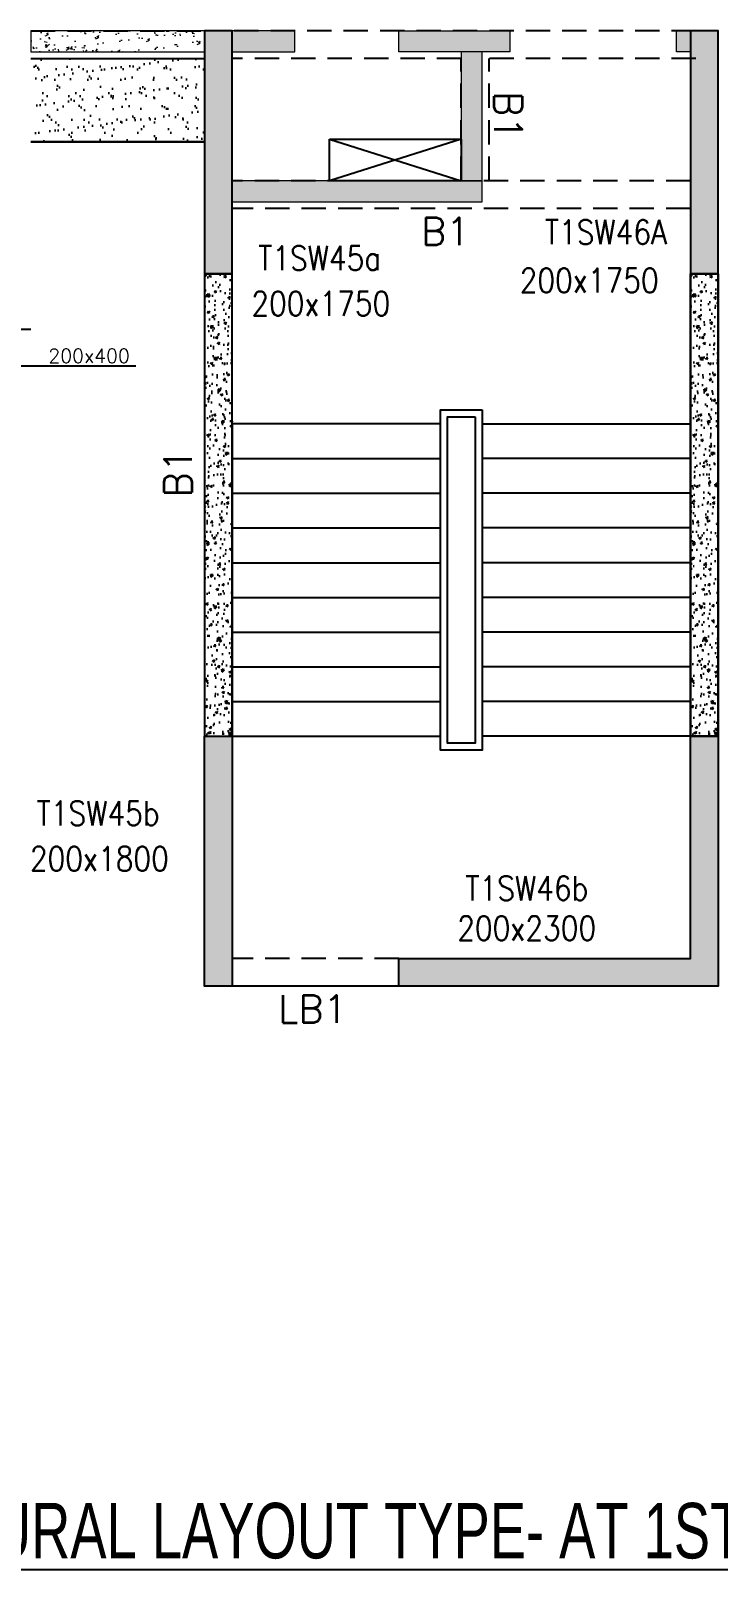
# Model space of a CAD drawing. Header units: millimetres. Extents: x 1078357 to 2594950, y -4969473 to -4636555.
# Drawn here: x 1242122 to 1247072, y -4672606 to -4661484 of the extents above; entities that cross this region are included whole.
import ezdxf

# ---------------------------------------------------------------- set-up
doc = ezdxf.new("R2010")
doc.units = ezdxf.units.MM
doc.header["$PDMODE"] = 35
for name, pattern in [('CONTINOUS', [0]), ('HIDDEN', [0.375, 0.25, -0.125]), ('New Retail block$0$CONTINOUS', [0])]:
    doc.linetypes.add(name, pattern=pattern)
doc.layers.get('0').update_dxf_attribs({"lineweight": 0})
doc.layers.get('Defpoints').update_dxf_attribs({"lineweight": 0})
for name, color, linetype, lineweight in [('A-_ANOTDIMA_D-', 6, 'Continuous', 13), ('COL. NO.', 30, 'Continuous', 25), ('COL. SIZE', 7, 'Continuous', 25), ('DIM', 9, 'Continuous', 25), ('HATCH', 8, 'Continuous', 30), ('RCC UPSTAND', 43, 'Continuous', 30), ('S-NON STR RCC WALL', 8, 'Continuous', 0)]:
    doc.layers.add(name, color=color, linetype=linetype, lineweight=lineweight)
for name, color, linetype in [('B-200x650', 241, 'HIDDEN'), ('DC BEAM NO.', 7, 'Continuous'), ('DROP SLAB', 8, 'Continuous'), ('NON STR. RCC WALL', 6, 'Continuous'), ('S TEXT', 7, 'Continuous'), ('S-COLUMN_SHEAR WALL', 1, 'Continuous'), ('S-PROJECTION', 54, 'New Retail block$0$CONTINOUS'), ('S-STAIR', 8, 'Continuous')]:
    doc.layers.add(name, color=color, linetype=linetype)
doc.styles.add('Roman', font='romans')
doc.styles.add('ROMANS', font='romans.shx', dxfattribs={"width": 0.85})
doc.styles.add('SANSSERIF', font='sas_____.pfb')
doc.dimstyles.new('HARESH', dxfattribs={"dimtxt": 150, "dimasz": 75, "dimexe": 0, "dimexo": 0, "dimgap": 25, "dimtad": 1, "dimdec": 0, "dimdsep": 46, "dimtxsty": 'Roman', "dimblk": 'OBLIQUE', "dimcen": 225, "dimdle": 25, "dimclrd": 2, "dimclre": 2, "dimclrt": 7, "dimadec": 8, "dimazin": 1, "dimtfac": 1, "dimtdec": 0, "dimtmove": 0, "dimatfit": 0, "dimfxl": 1, "dimlwd": -1, "dimlwe": -1, "dimarcsym": 0})

# ---------------------------------------------------------------- blocks, each defined once
blk = doc.blocks.new('_Oblique')
at = {"color": 0, "linetype": 'ByBlock', "lineweight": -2}
blk.add_line((-0.5, -0.5), (0.5, 0.5), dxfattribs=at)
blk = doc.blocks.new('*D1250')
at = {"layer": 'Defpoints', "color": 0, "ltscale": 700, "transparency": 16777216}
for p in [(1241471, -4663634, 0), (1241921, -4663634, 0), (1241921, -4663900)]:
    blk.add_point(p, dxfattribs=at)
at = {"layer": 'DIM', "color": 2, "ltscale": 700, "transparency": 16777216}
for p, q in [((1241471, -4663634), (1241471, -4663900)), ((1241921, -4663634), (1241921, -4663900)), ((1241471, -4663900), (1241396, -4663900)), ((1241471, -4663900), (1241921, -4663900)), ((1241471, -4663900), (1241921, -4663900)), ((1241921, -4663900), (1241996, -4663900)), ((1242878, -4663900), (1241921, -4663900))]:
    blk.add_line(p, q, dxfattribs=at)
at = {"layer": 'DIM', "color": 2, "ltscale": 700, "transparency": 16777216, "xscale": 75, "yscale": 75, "zscale": 75}
blk.add_blockref('_Oblique', (1241471, -4663900), dxfattribs=at)
at = {"layer": 'DIM', "color": 2, "ltscale": 700, "transparency": 16777216, "xscale": 75, "yscale": 75, "zscale": 75, "rotation": 180}
blk.add_blockref('_Oblique', (1241921, -4663900), dxfattribs=at)
at = {"layer": 'DIM', "color": 7, "ltscale": 700, "transparency": 16777216, "insert": (1242541, -4663825), "char_height": 150, "attachment_point": 5, "style": 'Roman'}
blk.add_mtext('{\\H0.666667x;200x400}', dxfattribs=at)
blk = doc.blocks.new('G$CD63B60BD')
at = {"layer": 'COL. NO.', "linetype": 'Continuous', "style": 'ROMANS', "width": 0.85}
for s, p in [('T1SW46A', (15627, 5414, -320)), ('T1SW45a', (13562, 5226, -320)), ('T1SW45b', (11967, 1228, 0)), ('T1SW46b', (15055, 688, -320))]:
    blk.add_text(s, height=175, dxfattribs=at).set_placement(p)
at = {"layer": 'COL. SIZE', "linetype": 'Continuous', "style": 'ROMANS', "width": 0.85}
for s, p in [('200x1750', (15446, 5066, -320)), ('200x1750', (13513, 4899, -320)), ('200x1800', (11918, 901, 0)), ('200x2300', (14996, 400, -320))]:
    blk.add_text(s, height=175, dxfattribs=at).set_placement(p)

msp = doc.modelspace()

# ---------------------------------------------------------------- hatches: boundary and pattern name
at = {"layer": 'HATCH'}
h = msp.add_hatch(dxfattribs=at)
h.set_pattern_fill('AR-SAND', color=8, scale=3, angle=179.97015)
h.set_pattern_definition([(37.4701541, (-2694911.36, 14021004.97), (-4.72361136, 146.8264517), [0, -115.824, 0, -129.54, 0, -123.825]), (7.4701541, (-2694911.36, 14021004.97), (134.9689868, 214.9772528), [0, -62.484, 0, -104.394, 0, -40.005]), (327.4701541, (-2695005.08, 14021005.02), (237.2979035, 0.3075449), [0, -38.1, 0, -137.16, 0, -179.07]), (317.4701541, (-2695005.08, 14021005.02), (229.1017424, 66.759465), [0, -19.05, 0, -89.916, 0, -102.87])])
h.paths.add_polyline_path([(1243371.9, -4661684.3), (1242121.9, -4661684.3), (1242121.9, -4662284.5), (1243371.9, -4662284.5)])
at = {"layer": 'RCC UPSTAND'}
h = msp.add_hatch(dxfattribs=at)
h.set_pattern_fill('AR-CONC', color=8, scale=20, angle=180)
h.set_pattern_definition([(230, (3780214.86, -7876180.24), (-143.4520365, 12.550427), [15, -165]), (175, (3780214.86, -7876180.24), (27.7502667, -150.438427), [12, -132]), (280.4514445, (3780202.91, -7876179.2), (-115.7017693, -137.887998), [12.7480384, -140.2284224]), (226.1842, (3780214.86, -7876220.24), (-213.448266, 33.103856), [22.5, -247.5]), (276.6356355, (3780197.08, -7876217.48), (-186.932389, -194.82372), [19.122068, -210.342752]), (171.184164, (3780214.86, -7876220.24), (-186.932389, -194.82372), [18, -198]), (201, (3780194.86, -7876210.24), (-119.3814104, 80.523778), [15, -165]), (146, (3780194.86, -7876210.24), (-48.6630664, -145.030009), [12, -132]), (251.4514447, (3780184.92, -7876203.53), (-168.0444753, -64.5062306), [12.748038, -140.2284224]), (217.5, (3780214.864, -7876180.243), (-2.43197106, -66.57877077), [0, -130.4, 0, -134, 0, -132.5]), (187.5, (3780214.864, -7876180.24), (-52.6139075, -78.8823424), [0, -76.4, 0, -127.4, 0, -50.5]), (147.5, (3780259.464, -7876180.243), (-106.7644872, 4.51097435), [0, -50, 0, -156, 0, -207]), (137.5, (3780279.46, -7876180.24), (-116.6372339, -20.0209965), [0, -65, 0, -103.6, 0, -147])])
h.paths.add_polyline_path([(1243571.7, -4666564.4), (1243571.7, -4663234.4), (1243372.2, -4663234.4), (1243372.2, -4666564.4)])
h = msp.add_hatch(dxfattribs=at)
h.set_pattern_fill('AR-CONC', color=8, scale=20, angle=180)
h.set_pattern_definition([(230, (3783714.86, -7876180.24), (-143.4520365, 12.550427), [15, -165]), (175, (3783714.86, -7876180.24), (27.7502667, -150.438427), [12, -132]), (280.4514445, (3783702.91, -7876179.2), (-115.7017693, -137.887998), [12.7480384, -140.2284224]), (226.1842, (3783714.86, -7876220.24), (-213.448266, 33.103856), [22.5, -247.5]), (276.6356355, (3783697.08, -7876217.48), (-186.932389, -194.82372), [19.122068, -210.342752]), (171.184164, (3783714.86, -7876220.24), (-186.932389, -194.82372), [18, -198]), (201, (3783694.86, -7876210.24), (-119.3814104, 80.523778), [15, -165]), (146, (3783694.86, -7876210.24), (-48.6630664, -145.030009), [12, -132]), (251.4514447, (3783684.92, -7876203.53), (-168.0444753, -64.5062306), [12.748038, -140.2284224]), (217.5, (3783714.864, -7876180.243), (-2.43197106, -66.57877077), [0, -130.4, 0, -134, 0, -132.5]), (187.5, (3783714.864, -7876180.24), (-52.6139075, -78.8823424), [0, -76.4, 0, -127.4, 0, -50.5]), (147.5, (3783759.464, -7876180.243), (-106.7644872, 4.51097435), [0, -50, 0, -156, 0, -207]), (137.5, (3783779.46, -7876180.24), (-116.6372339, -20.0209965), [0, -65, 0, -103.6, 0, -147])])
h.paths.add_polyline_path([(1247071.7, -4666564.4), (1247071.7, -4663234.4), (1246872.2, -4663234.4), (1246872.2, -4666564.4)])
at = {"layer": 'S-COLUMN_SHEAR WALL', "lineweight": 25}
h = msp.add_hatch(color=1, dxfattribs=at)
h.dxf.hatch_style = 1
h.paths.add_polyline_path([(1243571.7, -4663234.4), (1243571.7, -4661484.4), (1243371.7, -4661484.4), (1243371.7, -4663234.4), (1243571.7, -4663234.4)], is_closed=False)
h = msp.add_hatch(color=1, dxfattribs=at)
h.dxf.hatch_style = 1
h.paths.add_polyline_path([(1246871.7, -4661484.4), (1246871.7, -4663234.4), (1247071.7, -4663234.4), (1247071.7, -4661484.4), (1246871.7, -4661484.4)], is_closed=False)
h = msp.add_hatch(color=1, dxfattribs=at)
h.dxf.hatch_style = 1
h.paths.add_polyline_path([(1243571.7, -4668364.4), (1243571.7, -4666564.4), (1243371.7, -4666564.4), (1243371.7, -4668364.4)])
h = msp.add_hatch(color=1, dxfattribs=at)
h.dxf.hatch_style = 1
h.paths.add_polyline_path([(1247071.7, -4668364.4), (1247071.7, -4666564.4), (1246871.7, -4666564.4), (1246871.7, -4668164.4), (1244771.7, -4668164.4), (1244771.7, -4668364.4)])
at = {"layer": 'S-NON STR RCC WALL'}
h = msp.add_hatch(dxfattribs=at)
h.set_pattern_fill('AR-CONC', color=256)
h.set_pattern_definition([(50, (-6206423.53, 28167933.97), (182.184669, -15.93908554), [19.05, -209.55]), (355, (-6206423.53, 28167933.97), (-35.2434214, 191.0568452), [15.24, -167.6405842]), (100.4514447, (-6206408.35, 28167932.65), (146.9412471, 175.1177519), [16.1900088, -178.0902446]), (46.1842, (-6206423.53, 28167984.77), (271.0790409, -42.042328), [28.575, -314.325]), (96.6355576, (-6206400.94, 28167981.27), (237.404134, 247.4261246), [24.2850231, -267.1356082]), (351.1841512, (-6206423.53, 28167984.77), (237.404134, 247.4261246), [22.859967, -251.459732]), (21, (-6206398.13, 28167972.07), (151.6143913, -102.2651982), [19.05, -209.55]), (326, (-6206398.13, 28167972.07), (61.8020283, 184.1879661), [15.24, -167.64]), (71.451445, (-6206385.5, 28167963.55), (213.4164193, 81.9227689), [16.1900088, -178.0899376]), (37.5, (-6206423.53, 28167933.974), (3.08860325, 84.55503887), [0, -165.608, 0, -170.18, 0, -168.275]), (7.5, (-6206423.53, 28167933.97), (66.8196625, 100.18057482), [0, -97.028, 0, -161.798, 0, -64.135]), (327.5, (-6206480.174, 28167933.974), (135.59059517, -5.72874399), [0, -63.5, 0, -198.12, 0, -262.89]), (317.5, (-6206505.57, 28167933.97), (148.1291814, 25.42649103), [0, -82.55, 0, -131.572, 0, -186.69])])
h.paths.add_polyline_path([(1243371.9, -4661484.3), (1242121.8, -4661484.3), (1242121.8, -4661634.3), (1243371.9, -4661634.3)])
at = {"layer": 'S-NON STR RCC WALL', "ltscale": 700}
h = msp.add_hatch(dxfattribs=at)
h.set_pattern_fill('AR-CONC', color=256)
h.set_pattern_definition([(230, (2385883.01, -9243630.8), (-182.184669, 15.9390855), [19.05, -209.55]), (175, (2385883.01, -9243630.8), (35.2434214, -191.056845), [15.24, -167.640584]), (280.4514447, (2385867.83, -9243629.47), (-146.941247, -175.117752), [16.190009, -178.0902446]), (226.1842, (2385883, -9243681.6), (-271.079041, 42.042328), [28.575, -314.325]), (276.6355576, (2385860.42, -9243678.1), (-237.404134, -247.426125), [24.285023, -267.135608]), (171.184151, (2385883, -9243681.6), (-237.404134, -247.426125), [22.859967, -251.459732]), (201, (2385857.61, -9243668.9), (-151.6143913, 102.265198), [19.05, -209.55]), (146, (2385857.61, -9243668.9), (-61.802028, -184.187966), [15.24, -167.64]), (251.451445, (2385844.97, -9243660.37), (-213.416419, -81.922769), [16.190009, -178.0899376]), (217.5, (2385883.01, -9243630.795), (-3.08860325, -84.5550389), [0, -165.608, 0, -170.18, 0, -168.275]), (187.5, (2385883.01, -9243630.795), (-66.8196625, -100.1805748), [0, -97.028, 0, -161.798, 0, -64.135]), (147.5, (2385939.65, -9243630.795), (-135.5905952, 5.728744), [0, -63.5, 0, -198.12, 0, -262.89]), (137.5, (2385965.05, -9243630.8), (-148.1291814, -25.426491), [0, -82.55, 0, -131.572, 0, -186.69])])
h.paths.add_polyline_path([(1245571.9, -4661634.4), (1244771.9, -4661634.4), (1244771.9, -4661484.4), (1245571.9, -4661484.4)])
h.paths.add_polyline_path([(1244021.9, -4661484.4), (1243571.9, -4661484.4), (1243571.9, -4661634.4), (1244021.9, -4661634.4)])
h.paths.add_polyline_path([(1245221.9, -4662564.3), (1245371.9, -4662564.3), (1245371.9, -4661634.4), (1245221.9, -4661634.4)])
h.paths.add_polyline_path([(1243571.9, -4662714.4), (1245371.9, -4662714.4), (1245371.9, -4662564.4), (1243571.9, -4662564.4)])
h.paths.add_polyline_path([(1248646.9, -4661486.4), (1248446.9, -4661486.4), (1248446.9, -4663934.4), (1248646.9, -4663934.4)])
h.paths.add_polyline_path([(1246771.9, -4661484.4), (1246871.9, -4661484.4), (1246871.9, -4661634.4), (1246771.9, -4661634.4)])
h.paths.add_polyline_path([(1248121.9, -4661484.4), (1248446.9, -4661484.4), (1248446.9, -4661684.4), (1248121.9, -4661684.4)])

# ---------------------------------------------------------------- linework, layer by layer
at = {"layer": 'B-200x650', "linetype": 'HIDDEN', "ltscale": 700}
for p, q in [((1242121.8, -4661484.3, 0), (1243371.8, -4661484.3, 0)), ((1246911.9, -4661484.3, 0), (1243571.9, -4661484.3, 0)), ((1245221.9, -4661684.3, 0), (1243571.9, -4661684.3, 0)), ((1245221.9, -4662564.4, 0), (1245221.9, -4661684.3, 0)), ((1246911.9, -4661684.3, 0), (1245371.9, -4661684.3, 0)), ((1245421.9, -4662564.4, 0), (1245421.9, -4661684.3, 0)), ((1245221.9, -4662564.4, 0), (1243571.9, -4662564.4, 0)), ((1246871.9, -4662564.4, 0), (1245371.9, -4662564.4, 0)), ((1246871.9, -4662764.4, 0), (1243571.9, -4662764.4, 0)), ((1244771.9, -4668164.3, 0), (1243571.9, -4668164.3, 0))]:
    msp.add_line(p, q, dxfattribs=at)
at = {"layer": 'B-200x650', "linetype": 'CONTINOUS', "ltscale": 700}
for p, q in [((1242121.8, -4661684.3, 0), (1243371.8, -4661684.3, 0)), ((1244771.9, -4668364.3, 0), (1243571.9, -4668364.3, 0))]:
    msp.add_line(p, q, dxfattribs=at)
at = {"layer": 'B-200x650', "linetype": 'Continuous', "ltscale": 700}
msp.add_line((1242121.9, -4663634.4, 0), (1240796.9, -4663634.4, 0), dxfattribs=at)
at = {"layer": 'B-200x650', "linetype": 'Continuous', "ltscale": 700, "elevation": 0}
for points in [[(1243571.7, -4663234.4), (1243371.7, -4663234.4), (1243371.7, -4666564.4), (1243571.7, -4666564.4)], [(1246871.7, -4663234.4), (1247071.7, -4663234.4), (1247071.7, -4666564.4), (1246871.7, -4666564.4)]]:
    msp.add_lwpolyline(points, close=True, dxfattribs=at)
at = {"layer": 'DROP SLAB', "color": 3, "linetype": 'CONTINOUS', "ltscale": 500}
for p, q in [((1244271.9, -4662264.3, 0), (1245221.9, -4662564.3, 0)), ((1245221.9, -4662264.3, 0), (1244271.9, -4662564.3, 0))]:
    msp.add_line(p, q, dxfattribs=at)
at = {"layer": 'DROP SLAB', "color": 3, "linetype": 'CONTINOUS', "ltscale": 500, "elevation": 0}
msp.add_lwpolyline([(1244271.9, -4662264.3), (1245221.9, -4662264.3), (1245221.9, -4662564.4), (1244271.9, -4662564.4)], close=True, dxfattribs=at)
at = {"layer": 'NON STR. RCC WALL', "elevation": 0}
for points in [[(1243571.4, -4666564.4), (1243571.7, -4663234.4), (1243372.2, -4663234.4), (1243371.9, -4666564.4)], [(1247071.4, -4666564.4), (1247071.7, -4663234.4), (1246872.2, -4663234.4), (1246871.9, -4666564.4)]]:
    msp.add_lwpolyline(points, close=True, dxfattribs=at)
at = {"layer": 'S-COLUMN_SHEAR WALL', "color": 1, "lineweight": 25}
msp.add_line((1243371.7, -4663234.4, 0), (1243571.7, -4663234.4, 0), dxfattribs=at)
at = {"layer": 'S-COLUMN_SHEAR WALL', "color": 1, "lineweight": 25, "elevation": 0}
msp.add_lwpolyline([(1243571.7, -4663234.4), (1243571.7, -4661484.4), (1243371.7, -4661484.4), (1243371.7, -4663234.4)], close=True, dxfattribs=at)
for points in [[(1246871.7, -4661484.4), (1246871.7, -4663234.4), (1247071.7, -4663234.4), (1247071.7, -4661484.4), (1246871.7, -4661484.4)], [(1243571.7, -4666564.4), (1243571.7, -4668364.4), (1243371.7, -4668364.4), (1243371.7, -4666564.4), (1243571.7, -4666564.4)], [(1247071.7, -4666564.4), (1247071.7, -4668364.4), (1244771.7, -4668364.4), (1244771.7, -4668164.4), (1246871.7, -4668164.4), (1246871.7, -4666564.4), (1247071.7, -4666564.4)]]:
    msp.add_lwpolyline(points, dxfattribs=at)
at = {"layer": 'S-NON STR RCC WALL', "elevation": 0}
for points in [[(1243371.9, -4661484.3), (1242121.8, -4661484.3), (1242121.8, -4661634.3), (1243371.9, -4661634.3)], [(1244021.9, -4661484.4), (1243571.9, -4661484.4), (1243571.9, -4661634.4), (1244021.9, -4661634.4)], [(1245571.9, -4661634.4), (1244771.9, -4661634.4), (1244771.9, -4661484.4), (1245571.9, -4661484.4)], [(1246771.9, -4661484.4), (1246871.9, -4661484.4), (1246871.9, -4661634.4), (1246771.9, -4661634.4)], [(1245221.9, -4662564.3), (1245371.9, -4662564.3), (1245371.9, -4661634.4), (1245221.9, -4661634.4)], [(1243571.9, -4662714.4), (1245371.9, -4662714.4), (1245371.9, -4662564.4), (1243571.9, -4662564.4)]]:
    msp.add_lwpolyline(points, close=True, dxfattribs=at)
at = {"layer": 'S-PROJECTION'}
for p, q in [((1242121.9, -4662284.4, 0), (1243371.9, -4662284.4, 0)), ((1243371.9, -4662284.4, 0), (1242121.9, -4662284.4, 0))]:
    msp.add_line(p, q, dxfattribs=at)
at = {"layer": 'S-STAIR', "elevation": 0}
for points in [[(1245371.9, -4664214.4), (1245371.9, -4666664.4), (1245071.9, -4666664.4), (1245071.9, -4664214.4)], [(1245321.9, -4664264.4), (1245321.9, -4666614.4), (1245121.9, -4666614.4), (1245121.9, -4664264.4)]]:
    msp.add_lwpolyline(points, close=True, dxfattribs=at)
for points in [[(1245071.9, -4664314.4), (1243571.9, -4664314.4)], [(1243571.9, -4664314.4), (1243571.9, -4666564.4), (1245071.9, -4666564.4)], [(1245371.9, -4664314.4), (1246871.9, -4664314.4)], [(1246871.9, -4664314.4), (1246871.9, -4666564.4), (1245371.9, -4666564.4)], [(1243571.9, -4664564.4), (1245071.9, -4664564.4)], [(1246871.9, -4664564.4), (1245371.9, -4664564.4)], [(1243571.9, -4664814.4), (1245071.9, -4664814.4)], [(1246871.9, -4664814.4), (1245371.9, -4664814.4)], [(1243571.9, -4665064.4), (1245071.9, -4665064.4)], [(1246871.9, -4665064.4), (1245371.9, -4665064.4)], [(1243571.9, -4665314.4), (1245071.9, -4665314.4)], [(1246871.9, -4665314.4), (1245371.9, -4665314.4)], [(1243571.9, -4665564.4), (1245071.9, -4665564.4)], [(1246871.9, -4665564.4), (1245371.9, -4665564.4)], [(1243571.9, -4665814.4), (1245071.9, -4665814.4)], [(1246871.9, -4665814.4), (1245371.9, -4665814.4)], [(1243571.9, -4666064.4), (1245071.9, -4666064.4)], [(1246871.9, -4666064.4), (1245371.9, -4666064.4)], [(1243571.9, -4666314.4), (1245071.9, -4666314.4)], [(1246871.9, -4666314.4), (1245371.9, -4666314.4)]]:
    msp.add_lwpolyline(points, dxfattribs=at)

# ---------------------------------------------------------------- block references
at = {"layer": 'A-_ANOTDIMA_D-', "color": 2, "ltscale": 700}
msp.add_blockref('G$CD63B60BD', (1230196.7, -4668434.4, 0), dxfattribs=at)

# ---------------------------------------------------------------- texts
at = {"layer": 'B-200x650', "linetype": 'HIDDEN', "ltscale": 700, "style": 'ROMANS'}
msp.add_text('B1', height=200, rotation=269.99906, dxfattribs=at).set_placement((1245459.7, -4661920.5, -2.7))
at = {"layer": 'B-200x650', "linetype": 'HIDDEN', "ltscale": 500, "style": 'ROMANS'}
msp.add_text('B1', height=200, rotation=359.99906, dxfattribs=at).set_placement((1244932.4, -4663027.9, -2.7))
at = {"layer": 'B-200x650', "linetype": 'Continuous', "ltscale": 700, "style": 'ROMANS'}
msp.add_text('B1', height=200, rotation=89.99906, dxfattribs=at).set_placement((1243280.6, -4664843.8, -2.7))
at = {"layer": 'DC BEAM NO.', "linetype": 'HIDDEN', "ltscale": 500, "style": 'ROMANS'}
msp.add_text('LB1', height=200, rotation=359.99906, dxfattribs=at).set_placement((1243902.9, -4668627.8, -2.7))
at = {"layer": 'S TEXT', "color": 1, "extrusion": (-1.33677e-08, 3.74197e-09, 1), "style": 'SANSSERIF', "width": 0.7}
msp.add_text('%%USTRUCTURAL LAYOUT TYPE- AT 1ST & 2ND FLOOR ROOF SLAB LVL. (TOWER 1)', height=400, dxfattribs=at).set_placement((1240254.9, -4672485.2, 0.2))

# ---------------------------------------------------------------- dimensions: what is measured, and where the dimension line sits
at = {"layer": 'DIM', "ltscale": 700}
dim = msp.add_linear_dim(base=(1241921.4, -4663900.4, 0), p1=(1241471.4, -4663634.4, 0), p2=(1241921.4, -4663634.4, 0), angle=180, text='{\\H0.666667x;200x400}', dimstyle='HARESH', override={"dimtxsty": 'Roman', "dimtmove": 1}, dxfattribs=at)
dim.commit()
dim.dimension.update_dxf_attribs({"geometry": '*D1250', "text_midpoint": (1242540.7, -4663878.7, 0), "dimtype": 160})

doc.saveas('drawing.dxf')
